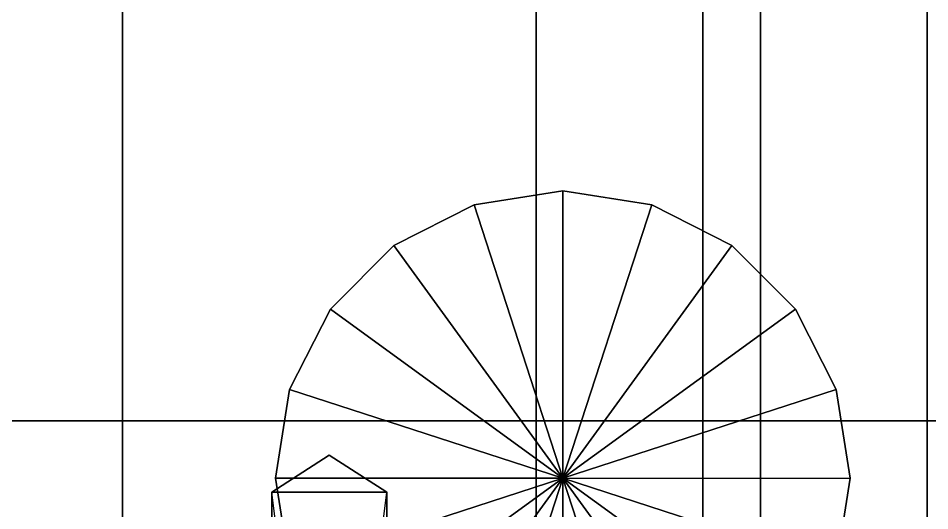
# Model space of a CAD drawing. Extents: x -14.5 to 19.3, y -2 to 15.6.
# Drawn here: x 10.331 to 14.296, y 2.108 to 4.25 of the extents above; entities that cross this region are included whole.
import ezdxf

# ---------------------------------------------------------------- set-up
doc = ezdxf.new("R2010")
doc.units = 0
doc.layers.add('UB3D', color=1, linetype='CONTINUOUS')

msp = doc.modelspace()

# ---------------------------------------------------------------- linework, layer by layer
at = {"layer": 'UB3D', "color": 77}
for points in [[(9.534, 2, -8.809), (10.784, 2, -8.809), (10.784, 10.5, -8.809), (9.534, 10.5, -8.809)], [(10.784, 2, -9.059), (9.534, 2, -9.059), (9.534, 10.5, -9.059), (10.784, 10.5, -9.059)], [(9.534, 2, -3.634), (17.334, 2, -3.634), (17.334, 10.5, -3.634), (9.534, 10.5, -3.634)], [(17.334, 2, -3.884), (9.534, 2, -3.884), (9.534, 10.5, -3.884), (17.334, 10.5, -3.884)], [(9.534, 2, -13.984), (17.334, 2, -13.984), (17.334, 10.5, -13.984), (9.534, 10.5, -13.984)], [(17.334, 2, -14.234), (9.534, 2, -14.234), (9.534, 10.5, -14.234), (17.334, 10.5, -14.234)], [(10.784, 2, -8.809), (10.784, 2, -9.059), (10.784, 10.5, -9.059), (10.784, 10.5, -8.809)], [(12.584, 2, -9.059), (12.584, 2, -8.809), (12.584, 10.5, -8.809), (12.584, 10.5, -9.059)], [(12.584, 2, -8.809), (14.284, 2, -8.809), (14.284, 10.5, -8.809), (12.584, 10.5, -8.809)], [(14.284, 2, -9.059), (12.584, 2, -9.059), (12.584, 10.5, -9.059), (14.284, 10.5, -9.059)], [(13.309, 0.5, -14.234), (13.309, 0.5, -3.634), (13.309, 10.5, -3.634), (13.309, 10.5, -14.234)], [(13.309, 0.5, -3.634), (13.559, 0.5, -3.634), (13.559, 10.5, -3.634), (13.309, 10.5, -3.634)], [(13.559, 0.5, -14.234), (13.309, 0.5, -14.234), (13.309, 10.5, -14.234), (13.559, 10.5, -14.234)], [(13.559, 0.5, -3.634), (13.559, 0.5, -14.234), (13.559, 10.5, -14.234), (13.559, 10.5, -3.634)], [(14.284, 2, -8.809), (14.284, 2, -9.059), (14.284, 10.5, -9.059), (14.284, 10.5, -8.809)], [(9.534, 2, -3.634), (17.334, 2, -3.634), (17.334, 2.5, -3.634), (9.534, 2.5, -3.634)], [(17.334, 2, -14.234), (9.534, 2, -14.234), (9.534, 2.5, -14.234), (17.334, 2.5, -14.234)], [(17.334, 2.5, -14.234), (17.334, 2.5, -3.634), (9.534, 2.5, -3.634)], [(17.334, 2.5, -14.234), (9.534, 2.5, -3.634), (9.534, 2.5, -14.234)], [(17.334, 2.5, -14.234), (9.534, 2.5, -14.234), (17.334, 2.5, -14.234)]]:
    msp.add_3dface(points, dxfattribs=at)
at = {"layer": 'UB3D', "color": 175}
for points in [[(12.313729, 3.438821, 1.7), (12.7, 3.5, 1.7), (12.7, 3.5, 9.7), (12.313729, 3.438821, 9.7)], [(12.7, 2.25, 1.7), (12.7, 3.5, 1.7), (12.313729, 3.438821, 1.7)], [(12.7, 2.25, 9.7), (12.313729, 3.438821, 9.7), (12.7, 3.5, 9.7)], [(12.7, 3.5, 1.7), (13.086271, 3.438821, 1.7), (13.086271, 3.438821, 9.7), (12.7, 3.5, 9.7)], [(12.7, 2.25, 1.7), (13.086271, 3.438821, 1.7), (12.7, 3.5, 1.7)], [(12.7, 2.25, 9.7), (12.7, 3.5, 9.7), (13.086271, 3.438821, 9.7)], [(11.965269, 3.261272, 1.7), (12.313729, 3.438821, 1.7), (12.313729, 3.438821, 9.7), (11.965269, 3.261272, 9.7)], [(12.7, 2.25, 1.7), (12.313729, 3.438821, 1.7), (11.965269, 3.261272, 1.7)], [(12.7, 2.25, 9.7), (11.965269, 3.261272, 9.7), (12.313729, 3.438821, 9.7)], [(12.7, 2.25, 1.7), (13.434731, 3.261272, 1.7), (13.086271, 3.438821, 1.7)], [(12.7, 2.25, 9.7), (13.086271, 3.438821, 9.7), (13.434731, 3.261272, 9.7)], [(13.086271, 3.438821, 1.7), (13.434731, 3.261272, 1.7), (13.434731, 3.261272, 9.7), (13.086271, 3.438821, 9.7)], [(11.688729, 2.984732, 1.7), (11.965269, 3.261272, 1.7), (11.965269, 3.261272, 9.7), (11.688729, 2.984732, 9.7)], [(12.7, 2.25, 1.7), (11.965269, 3.261272, 1.7), (11.688729, 2.984732, 1.7)], [(12.7, 2.25, 9.7), (11.688729, 2.984732, 9.7), (11.965269, 3.261272, 9.7)], [(12.7, 2.25, 1.7), (13.711271, 2.984732, 1.7), (13.434731, 3.261272, 1.7)], [(12.7, 2.25, 9.7), (13.434731, 3.261272, 9.7), (13.711271, 2.984732, 9.7)], [(13.434731, 3.261272, 1.7), (13.711271, 2.984732, 1.7), (13.711271, 2.984732, 9.7), (13.434731, 3.261272, 9.7)], [(11.51118, 2.636272, 1.7), (11.688729, 2.984732, 1.7), (11.688729, 2.984732, 9.7), (11.51118, 2.636272, 9.7)], [(12.7, 2.25, 1.7), (11.688729, 2.984732, 1.7), (11.51118, 2.636272, 1.7)], [(12.7, 2.25, 9.7), (11.51118, 2.636272, 9.7), (11.688729, 2.984732, 9.7)], [(12.7, 2.25, 1.7), (13.88882, 2.636272, 1.7), (13.711271, 2.984732, 1.7)], [(12.7, 2.25, 9.7), (13.711271, 2.984732, 9.7), (13.88882, 2.636272, 9.7)], [(13.711271, 2.984732, 1.7), (13.88882, 2.636272, 1.7), (13.88882, 2.636272, 9.7), (13.711271, 2.984732, 9.7)], [(11.45, 2.249999, 1.7), (11.51118, 2.636272, 1.7), (11.51118, 2.636272, 9.7), (11.45, 2.249999, 9.7)], [(12.7, 2.25, 1.7), (11.51118, 2.636272, 1.7), (11.45, 2.250001, 1.7)], [(12.7, 2.25, 9.7), (11.45, 2.249999, 9.7), (11.51118, 2.636272, 9.7)], [(12.7, 2.25, 1.7), (13.949999, 2.250001, 1.7), (13.88882, 2.636272, 1.7)], [(13.88882, 2.636272, 1.7), (13.949999, 2.249999, 1.7), (13.949999, 2.249999, 9.7), (13.88882, 2.636272, 9.7)], [(12.7, 2.25, 1.7), (11.45, 2.250001, 1.7), (11.51118, 1.863728, 1.7)], [(12.7, 2.25, 9.7), (11.51118, 1.863728, 9.7), (11.45, 2.249999, 9.7)], [(11.51118, 1.863728, 1.7), (11.45, 2.249999, 1.7), (11.45, 2.249999, 9.7), (11.51118, 1.863728, 9.7)], [(12.7, 2.25, 1.7), (11.51118, 1.863728, 1.7), (11.688729, 1.515268, 1.7)], [(12.7, 2.25, 9.7), (11.688729, 1.515268, 9.7), (11.51118, 1.863728, 9.7)], [(12.7, 2.25, 1.7), (11.688729, 1.515268, 1.7), (11.965269, 1.238728, 1.7)], [(12.7, 2.25, 9.7), (11.965269, 1.238728, 9.7), (11.688729, 1.515268, 9.7)], [(12.7, 2.25, 1.7), (11.965269, 1.238728, 1.7), (12.313729, 1.061179, 1.7)], [(12.7, 2.25, 9.7), (12.313729, 1.061179, 9.7), (11.965269, 1.238728, 9.7)], [(12.7, 2.25, 1.7), (12.313729, 1.061179, 1.7), (12.7, 0.999999, 1.7)], [(12.7, 2.25, 9.7), (12.7, 0.999999, 9.7), (12.313729, 1.061179, 9.7)], [(12.7, 2.25, 1.7), (12.7, 0.999999, 1.7), (13.086271, 1.061179, 1.7)], [(12.7, 2.25, 1.7), (13.086271, 1.061179, 1.7), (13.434731, 1.238728, 1.7)], [(12.7, 2.25, 1.7), (13.434731, 1.238728, 1.7), (13.711271, 1.515268, 1.7)], [(12.7, 2.25, 1.7), (13.711271, 1.515268, 1.7), (13.88882, 1.863728, 1.7)], [(12.7, 2.25, 9.7), (13.949999, 2.249999, 9.7), (13.88882, 1.863728, 9.7)], [(12.7, 2.25, 9.7), (13.88882, 1.863728, 9.7), (13.711271, 1.515268, 9.7)], [(12.7, 2.25, 9.7), (13.711271, 1.515268, 9.7), (13.434731, 1.238728, 9.7)], [(12.7, 2.25, 9.7), (13.434731, 1.238728, 9.7), (13.086271, 1.061179, 9.7)], [(12.7, 2.25, 9.7), (13.086271, 1.061179, 9.7), (12.7, 0.999999, 9.7)], [(13.949999, 2.249999, 1.7), (13.88882, 1.863728, 1.7), (13.88882, 1.863728, 9.7), (13.949999, 2.249999, 9.7)]]:
    msp.add_3dface(points, dxfattribs=at)
at = {"layer": 'UB3D', "color": 254}
for points in [[(11.934, 2.188888, -5.934), (11.434, 2.188888, -5.934), (11.684, 2.35, -6.184)], [(11.434, 2.188888, -6.434), (11.934, 2.188888, -6.434), (11.684, 2.35, -6.184)], [(11.434, 2.188888, -5.934), (11.434, 2.188888, -6.434), (11.684, 2.35, -6.184)], [(11.934, 2.188888, -11.434), (11.434, 2.188888, -11.434), (11.684, 2.35, -11.684)], [(11.434, 2.188888, -11.934), (11.934, 2.188888, -11.934), (11.684, 2.35, -11.684)], [(11.434, 2.188888, -11.434), (11.434, 2.188888, -11.934), (11.684, 2.35, -11.684)], [(11.934, 2.188888, -6.434), (11.934, 2.188888, -5.934), (11.684, 2.35, -6.184)], [(11.934, 2.188888, -11.934), (11.934, 2.188888, -11.434), (11.684, 2.35, -11.684)], [(11.934, -1.838888, -5.934), (11.434, -1.838888, -5.934), (11.934, 2.188888, -5.934)], [(11.434, -1.838888, -5.934), (11.934, 2.188888, -5.934), (11.434, 2.188888, -5.934)], [(11.434, -1.838888, -6.434), (11.934, -1.838888, -6.434), (11.434, 2.188888, -6.434)], [(11.934, -1.838888, -6.434), (11.434, 2.188888, -6.434), (11.934, 2.188888, -6.434)], [(11.434, -1.838888, -5.934), (11.434, -1.838888, -6.434), (11.434, 2.188888, -5.934)], [(11.434, -1.838888, -6.434), (11.434, 2.188888, -5.934), (11.434, 2.188888, -6.434)], [(11.934, -1.838888, -11.434), (11.434, -1.838888, -11.434), (11.934, 2.188888, -11.434)], [(11.434, -1.838888, -11.434), (11.934, 2.188888, -11.434), (11.434, 2.188888, -11.434)], [(11.434, -1.838888, -11.934), (11.934, -1.838888, -11.934), (11.434, 2.188888, -11.934)], [(11.934, -1.838888, -11.934), (11.434, 2.188888, -11.934), (11.934, 2.188888, -11.934)], [(11.434, -1.838888, -11.434), (11.434, -1.838888, -11.934), (11.434, 2.188888, -11.434)], [(11.434, -1.838888, -11.934), (11.434, 2.188888, -11.434), (11.434, 2.188888, -11.934)], [(11.934, -1.838888, -6.434), (11.934, -1.838888, -5.934), (11.934, 2.188888, -6.434)], [(11.934, -1.838888, -5.934), (11.934, 2.188888, -6.434), (11.934, 2.188888, -5.934)], [(11.934, -1.838888, -11.934), (11.934, -1.838888, -11.434), (11.934, 2.188888, -11.934)], [(11.934, -1.838888, -11.434), (11.934, 2.188888, -11.934), (11.934, 2.188888, -11.434)]]:
    msp.add_3dface(points, dxfattribs=at)

doc.saveas('drawing.dxf')
